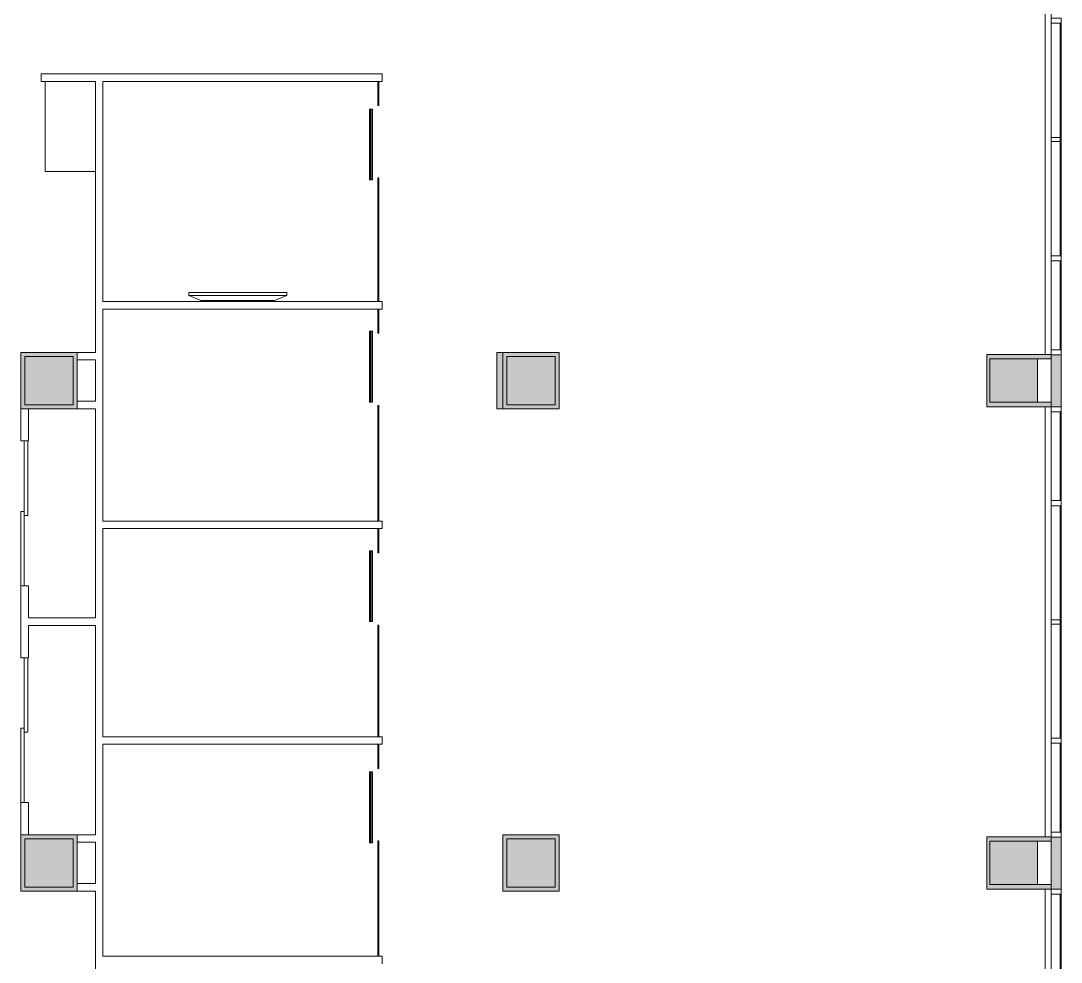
# Model space of a CAD drawing. Header units: inches. Extents: x 41 to 2820, y 110 to 1753.
# Drawn here: x 2230 to 2748, y 719 to 1187 of the extents above; entities that cross this region are included whole.
import ezdxf

# ---------------------------------------------------------------- set-up
doc = ezdxf.new("R2010")
doc.units = ezdxf.units.IN
doc.header["$MEASUREMENT"] = 0
for name, color, linetype, lineweight in [('820 1st St NE_04_Clean_dwg', 8, 'Continuous', 9), ('A-DOOR', 31, 'Continuous', 13), ('A-DOOR-FRAM', 31, 'Continuous', 9), ('A-DOOR-GLAZ', 31, 'Continuous', 9), ('A-GLAZ-CURT', 52, 'Continuous', 9), ('I-WALL', 2, 'Continuous', 13), ('IRF-COLUMN', 7, 'Continuous', 9), ('IRF-COLUMN-HATCH', 7, 'Continuous', 9), ('IRF-WALL-FULL-HT', 7, 'Continuous', 9), ('IRF-WALL-FULL-HT-HATCH', 7, 'Continuous', 9), ('IRF-WINDOW', 7, 'Continuous', 9), ('Q-CASE', 31, 'Continuous', 9), ('Q-SPCQ', 91, 'Continuous', 9), ('S-COLS', 52, 'Continuous', 13)]:
    doc.layers.add(name, color=color, linetype=linetype, lineweight=lineweight)

# ---------------------------------------------------------------- blocks, each defined once
blk = doc.blocks.new('System Panel - Glazed-2610438-New Construction - Partition Plan')
at = {"layer": 'A-GLAZ-CURT', "color": 250, "lineweight": 20}
for p, q in [((28.73, 0.25), (-28.73, 0.25)), ((-28.73, 0.25), (-28.73, -0.25)), ((28.73, -0.25), (28.73, 0.25)), ((-28.73, -0.25), (28.73, -0.25))]:
    blk.add_line(p, q, dxfattribs=at)
blk = doc.blocks.new('System Panel - Glazed-2610409-New Construction - Partition Plan')
at = {"layer": 'A-GLAZ-CURT', "color": 250, "lineweight": 20}
for p, q in [((30.75, 0.25), (-30.75, 0.25)), ((-30.75, 0.25), (-30.75, -0.25)), ((30.75, -0.25), (30.75, 0.25)), ((-30.75, -0.25), (30.75, -0.25))]:
    blk.add_line(p, q, dxfattribs=at)
blk = doc.blocks.new('CWDR_Single Sliding DOOR - 3_5_-2610408-New Construction - Partition Plan')
at = {"layer": 'A-DOOR-FRAM'}
for p, q in [((16.25, -3), (-19, -3)), ((-19, -3), (-19, -3.5625)), ((-19, -3.9375), (-19, -4.5)), ((-19, -4.5), (16.25, -4.5)), ((16.25, -3), (16.25, -3.5625)), ((16.25, -3.9375), (16.25, -4.5))]:
    blk.add_line(p, q, dxfattribs=at)
at = {"layer": 'A-DOOR-GLAZ', "color": 250, "lineweight": 20}
for p, q in [((-19, -3.5625), (16.25, -3.5625)), ((-19, -3.9375), (-19, -3.5625)), ((16.25, -3.9375), (-19, -3.9375)), ((16.25, -3.5625), (16.25, -3.9375))]:
    blk.add_line(p, q, dxfattribs=at)
blk = doc.blocks.new('System Panel - Glazed-2610328-New Construction - Partition Plan')
at = {"layer": 'A-GLAZ-CURT', "color": 250, "lineweight": 20}
for p, q in [((6, 0.25), (-6, 0.25)), ((-6, 0.25), (-6, -0.25)), ((6, -0.25), (6, 0.25)), ((-6, -0.25), (6, -0.25))]:
    blk.add_line(p, q, dxfattribs=at)
blk = doc.blocks.new('CWDR_Single Sliding DOOR - 3_5_-2610327-New Construction - Partition Plan')
at = {"layer": 'A-DOOR-FRAM'}
for p, q in [((-19, 3.9375), (-19, 4.5)), ((-19, 4.5), (16.25, 4.5)), ((-19, 3), (-19, 3.5625)), ((16.25, 3), (-19, 3)), ((16.25, 3.9375), (16.25, 4.5)), ((16.25, 3), (16.25, 3.5625))]:
    blk.add_line(p, q, dxfattribs=at)
at = {"layer": 'A-DOOR-GLAZ', "color": 250, "lineweight": 20}
for p, q in [((16.25, 3.9375), (-19, 3.9375)), ((-19, 3.9375), (-19, 3.5625)), ((-19, 3.5625), (16.25, 3.5625)), ((16.25, 3.5625), (16.25, 3.9375))]:
    blk.add_line(p, q, dxfattribs=at)
blk = doc.blocks.new('System Panel - Glazed-2610476-New Construction - Partition Plan')
at = {"layer": 'A-GLAZ-CURT', "color": 250, "lineweight": 20}
for p, q in [((27.79, 0.25), (-27.79, 0.25)), ((-27.79, 0.25), (-27.79, -0.25)), ((27.79, -0.25), (27.79, 0.25)), ((-27.79, -0.25), (27.79, -0.25))]:
    blk.add_line(p, q, dxfattribs=at)
blk = doc.blocks.new('SPEC-EQUIP-TV - 55_ LCD-2537516-New Construction - Partition Plan')
at = {"layer": 'Q-SPCQ'}
for p, q in [((24.32, 0), (-24.32, 0)), ((-24.45, -0.12), (-24.45, -0.75)), ((-24.45, -0.75), (-24.45, -1.37)), ((-24.35, -1.57), (-18.34, -4)), ((24.35, -1.57), (-24.35, -1.57)), ((18.34, -4), (-18.34, -4)), ((18.34, -4), (24.35, -1.57)), ((24.45, -0.75), (24.45, -0.12)), ((24.45, -1.37), (24.45, -0.75))]:
    blk.add_line(p, q, dxfattribs=at)
for points, knots in [([(-24.45, -0.12), (-24.45, -0.11), (-24.45, -0.1), (-24.44, -0.08), (-24.43, -0.06), (-24.43, -0.05), (-24.42, -0.04), (-24.41, -0.03), (-24.4, -0.03), (-24.39, -0.02), (-24.38, -0.01), (-24.37, -0.01), (-24.35, 0), (-24.34, 0), (-24.32, 0)], [0, 0, 0, 0, 0.166667, 0.25, 0.333333, 0.416667, 0.458333, 0.5, 0.583333, 0.666667, 0.708333, 0.75, 0.833333, 1, 1, 1, 1]), ([(24.32, 0), (24.34, 0), (24.35, 0), (24.37, -0.01), (24.38, -0.02), (24.39, -0.02), (24.4, -0.03), (24.41, -0.03), (24.42, -0.04), (24.43, -0.05), (24.43, -0.06), (24.44, -0.08), (24.45, -0.1), (24.45, -0.11), (24.45, -0.12)], [-1, -1, -1, -1, -0.833333, -0.75, -0.666667, -0.625, -0.583333, -0.5, -0.458333, -0.416667, -0.333333, -0.25, -0.166667, 0, 0, 0, 0]), ([(-24.45, -1.37), (-24.45, -1.38), (-24.45, -1.41), (-24.44, -1.44), (-24.43, -1.46), (-24.42, -1.48), (-24.42, -1.49), (-24.41, -1.5), (-24.41, -1.51), (-24.4, -1.52), (-24.39, -1.53), (-24.38, -1.54), (-24.37, -1.56), (-24.35, -1.57), (-24.35, -1.57)], [0, 0, 0, 0, 0.125, 0.25, 0.375, 0.4375, 0.5, 0.53125, 0.5625, 0.625, 0.6875, 0.75, 0.875, 1, 1, 1, 1]), ([(24.35, -1.57), (24.35, -1.57), (24.37, -1.56), (24.38, -1.54), (24.39, -1.53), (24.4, -1.52), (24.41, -1.51), (24.42, -1.49), (24.42, -1.48), (24.43, -1.47), (24.44, -1.45), (24.44, -1.43), (24.45, -1.41), (24.45, -1.38), (24.45, -1.37)], [0, 0, 0, 0, 0.125, 0.25, 0.3125, 0.375, 0.4375, 0.5, 0.5625, 0.625, 0.6875, 0.75, 0.875, 1, 1, 1, 1])]:
    blk.add_open_spline(points, degree=3, knots=knots, dxfattribs=at)
blk = doc.blocks.new('Concrete-Square-Column - 24 x 24-2599265-New Construction - Partition Plan')
at = {"layer": 'S-COLS', "lineweight": 9}
blk.add_hatch(color=55, dxfattribs=at).paths.add_polyline_path([(12, -12), (12, 12), (-12, 12), (-12, -12)], flags=0)
at = {"layer": 'S-COLS', "color": 250, "lineweight": 20}
for p, q in [((12, 12), (-12, 12)), ((-12, 12), (-12, -12)), ((12, -12), (12, 12)), ((-12, -12), (12, -12))]:
    blk.add_line(p, q, dxfattribs=at)
blk = doc.blocks.new('Counter Top _No Backsplash_ - Standard Counter Top-2745886-New Construction - Partition Plan')
at = {"layer": 'Q-CASE', "lineweight": 13}
for p, q in [((-47.26, 0), (-47.26, -25)), ((-2.46, 0), (-47.26, 0))]:
    blk.add_line(p, q, dxfattribs=at)
blk = doc.blocks.new('Sliding-2 panel - No Glass - 72_ x 96_-2419034-New Construction - Partition Plan')
at = {"layer": 'A-DOOR', "color": 250, "lineweight": 20}
for p, q in [((1, 6.875), (-36, 6.875)), ((-36, 6.875), (-36, 5.125)), ((1, 5.125), (1, 6.875)), ((-36, 5.125), (1, 5.125)), ((36, 5.125), (-1, 5.125)), ((-1, 5.125), (-1, 3.375)), ((-1, 3.375), (36, 3.375)), ((36, 3.375), (36, 5.125))]:
    blk.add_line(p, q, dxfattribs=at)
at = {"layer": 'A-DOOR-FRAM', "color": 250, "lineweight": 20}
for p, q in [((-36, 6.875), (-36, 5.125)), ((-36, 6.875), (-34, 6.875)), ((-1, 6.875), (1, 6.875)), ((1, 6.875), (1, 5.125)), ((-36, 5.125), (-34, 5.125)), ((-1, 5.125), (-1, 3.375)), ((-1, 5.125), (1, 5.125)), ((-1, 5.125), (1, 5.125)), ((-1, 3.375), (1, 3.375)), ((34, 5.125), (36, 5.125)), ((34, 3.375), (36, 3.375)), ((36, 5.125), (36, 3.375))]:
    blk.add_line(p, q, dxfattribs=at)
blk = doc.blocks.new('820 1st St NE_04_Clean_dwg-2391440-New Construction - Partition Plan')
at = {"layer": 'IRF-COLUMN-HATCH'}
for points in [[(1336.41, 997.32), (1336.41, 1018.82), (1312.77, 1018.82), (1312.77, 997.32)], [(1336.41, 757.32), (1336.41, 778.82), (1312.77, 778.82), (1312.77, 757.32)]]:
    blk.add_hatch(color=256, dxfattribs=at).paths.add_polyline_path(points, flags=0)
at = {"layer": 'IRF-WALL-FULL-HT-HATCH'}
h = blk.add_hatch(color=256, dxfattribs=at)
h.paths.add_polyline_path([(858.41, 994.07), (858.41, 1022.07), (830.41, 1022.07), (830.41, 994.07), (856.41, 994.07)], flags=0)
h.paths.add_polyline_path([(856.41, 996.07), (832.41, 996.07), (832.41, 1020.07), (856.41, 1020.07), (856.41, 997.82)], flags=0)
for points in [[(1067.41, 994.07), (1070.41, 994.07), (1070.41, 1022.07), (1067.41, 1022.07), (1067.41, 996.07)], [(1343.27, 1018.82), (1343.27, 1021.07), (1311.27, 1021.07), (1311.27, 1018.82), (1336.41, 1018.82)], [(1348.27, 995.07), (1348.27, 1020.82), (1343.27, 1020.82), (1343.27, 995.07)], [(1312.77, 997.32), (1312.77, 1018.82), (1311.27, 1018.82), (1311.27, 997.32)], [(1336.41, 995.07), (1343.27, 995.07), (1343.27, 997.32), (1311.27, 997.32), (1311.27, 995.07), (1312.77, 995.07)], [(1336.41, 778.82), (1343.27, 778.82), (1343.27, 781.07), (1311.27, 781.07), (1311.27, 778.82), (1312.77, 778.82)], [(1312.77, 757.32), (1312.77, 778.82), (1311.27, 778.82), (1311.27, 757.32)], [(1343.27, 755.07), (1348.27, 755.07), (1348.27, 780.82), (1343.27, 780.82), (1343.27, 757.32)], [(1312.77, 755.07), (1343.27, 755.07), (1343.27, 757.32), (1311.27, 757.32), (1311.27, 755.07)]]:
    blk.add_hatch(color=256, dxfattribs=at).paths.add_polyline_path(points, flags=0)
h = blk.add_hatch(color=256, dxfattribs=at)
h.paths.add_polyline_path([(1070.41, 994.07), (1098.41, 994.07), (1098.41, 1022.07), (1070.41, 1022.07), (1070.41, 996.07)], flags=0)
h.paths.add_polyline_path([(1096.41, 996.07), (1072.41, 996.07), (1072.41, 1020.07), (1096.41, 1020.07)], flags=0)
h = blk.add_hatch(color=256, dxfattribs=at)
h.paths.add_polyline_path([(830.41, 754.07), (858.41, 754.07), (858.41, 782.07), (830.41, 782.07), (830.41, 756.07)], flags=0)
h.paths.add_polyline_path([(856.41, 756.07), (832.41, 756.07), (832.41, 780.07), (856.41, 780.07), (856.41, 757.82)], flags=0)
h = blk.add_hatch(color=256, dxfattribs=at)
h.paths.add_polyline_path([(1072.41, 754.07), (1098.41, 754.07), (1098.41, 782.07), (1070.41, 782.07), (1070.41, 754.07)], flags=0)
h.paths.add_polyline_path([(1096.41, 756.07), (1072.41, 756.07), (1072.41, 780.07), (1096.41, 780.07)], flags=0)
at = {"layer": 'IRF-COLUMN', "flags": 128}
for points in [[(1336.41, 1018.82), (1312.77, 1018.82), (1312.77, 997.32), (1336.41, 997.32)], [(1336.41, 778.82), (1312.77, 778.82), (1312.77, 757.32), (1336.41, 757.32)]]:
    blk.add_lwpolyline(points, close=True, dxfattribs=at)
at = {"layer": 'IRF-WALL-FULL-HT'}
for p, q in [((858.41, 997.82), (858.41, 1018.32)), ((1343.27, 997.32), (1336.41, 997.32)), ((834.16, 994.07), (858.41, 994.07)), ((858.41, 782.07), (834.16, 782.07)), ((858.41, 757.82), (858.41, 778.32)), ((1343.27, 757.32), (1336.41, 757.32))]:
    blk.add_line(p, q, dxfattribs=at)
at = {"layer": 'IRF-WALL-FULL-HT', "flags": 128}
for points in [[(1343.27, 1126.94), (1343.27, 1128.94), (1347.77, 1128.94), (1347.77, 1126.94)], [(1098.41, 1022.07), (1070.41, 1022.07), (1070.41, 994.07), (1098.41, 994.07)], [(1343.27, 886.94), (1343.27, 888.94), (1347.77, 888.94), (1347.77, 886.94)], [(1098.41, 782.07), (1070.41, 782.07), (1070.41, 754.07), (1098.41, 754.07)]]:
    blk.add_lwpolyline(points, close=True, dxfattribs=at)
for points in [[(858.41, 1022.07), (830.41, 1022.07), (830.41, 994.07)], [(1070.41, 1022.07), (1067.41, 1022.07), (1067.41, 994.07), (1070.41, 994.07)], [(1343.27, 1020.82), (1343.27, 1021.07), (1311.27, 1021.07), (1311.27, 995.07), (1348.27, 995.07), (1348.27, 1020.82), (1343.27, 1020.82), (1343.27, 1018.82), (1336.41, 1018.82)], [(1343.27, 1018.82), (1343.27, 997.32), (1343.27, 995.07)], [(830.41, 782.07), (830.41, 754.07), (858.41, 754.07)], [(1343.27, 780.82), (1343.27, 781.07), (1311.27, 781.07), (1311.27, 755.07), (1348.27, 755.07), (1348.27, 780.82), (1343.27, 780.82), (1343.27, 778.82)], [(1336.41, 778.82), (1343.27, 778.82), (1343.27, 757.32), (1343.27, 755.07)]]:
    blk.add_lwpolyline(points, dxfattribs=at)
at = {"layer": 'IRF-WINDOW'}
for p, q in [((1340.27, 1021.07), (1340.27, 1234.07)), ((1347.77, 1185.82), (1347.77, 1070.07)), ((1348.27, 1070.07), (1348.27, 1185.82)), ((1347.77, 1067.57), (1347.77, 1023.32)), ((1348.27, 1023.32), (1348.27, 1067.57)), ((1345.52, 1023.32), (1346.02, 1023.32)), ((1340.27, 781.07), (1340.27, 995.07)), ((1347.77, 992.57), (1347.77, 948.32)), ((1347.77, 945.82), (1347.77, 830.07)), ((1348.27, 830.07), (1348.27, 945.82)), ((1347.77, 827.57), (1347.77, 783.32)), ((1348.27, 783.32), (1348.27, 827.57)), ((1340.27, 541.07), (1340.27, 755.07)), ((1347.77, 752.57), (1347.77, 704.5))]:
    blk.add_line(p, q, dxfattribs=at)
at = {"layer": 'IRF-WINDOW', "flags": 128}
for points in [[(1348.27, 1232.57), (1348.27, 1235.07), (1343.27, 1235.07), (1343.27, 1232.57), (1343.27, 1188.32), (1343.27, 1185.82), (1348.27, 1185.82), (1348.27, 1188.32), (1343.27, 1188.32)], [(1343.27, 1070.07), (1348.27, 1070.07), (1348.27, 1067.57), (1343.27, 1067.57), (1343.27, 1070.07), (1343.27, 1185.82)], [(1343.27, 1023.32), (1343.27, 1020.82), (1348.27, 1020.82), (1348.27, 1023.32), (1343.27, 1023.32), (1343.27, 1067.57)], [(1348.27, 992.57), (1348.27, 995.07), (1343.27, 995.07), (1343.27, 992.57), (1343.27, 948.32), (1343.27, 945.82), (1348.27, 945.82), (1348.27, 948.32), (1343.27, 948.32)], [(1348.27, 948.32), (1348.27, 992.57), (1343.27, 992.57)], [(1343.27, 830.07), (1348.27, 830.07), (1348.27, 827.57), (1343.27, 827.57), (1343.27, 830.07), (1343.27, 945.82)], [(1343.27, 783.32), (1343.27, 780.82), (1348.27, 780.82), (1348.27, 783.32), (1343.27, 783.32), (1343.27, 827.57)], [(1348.27, 752.57), (1348.27, 755.07), (1343.27, 755.07), (1343.27, 752.57), (1343.27, 653.94)], [(1348.27, 653.94), (1348.27, 752.57), (1343.27, 752.57)]]:
    blk.add_lwpolyline(points, dxfattribs=at)

msp = doc.modelspace()

# ---------------------------------------------------------------- linework, layer by layer
at = {"layer": 'I-WALL', "color": 250, "lineweight": 20}
for p, q in [((2409.62, 1160.62), (2239.87, 1160.62)), ((2239.87, 1160.62), (2239.87, 1156.87)), ((2409.62, 1156.87), (2409.62, 1160.62)), ((2239.87, 1156.87), (2266.87, 1156.87)), ((2266.87, 1156.87), (2266.87, 1022.07)), ((2270.62, 1047.37), (2270.62, 1156.87)), ((2270.62, 1156.87), (2409.62, 1156.87)), ((2409.62, 1047.37), (2270.62, 1047.37)), ((2409.62, 1043.62), (2409.62, 1047.37)), ((2270.62, 938.16), (2270.62, 1043.62)), ((2270.62, 1043.62), (2409.62, 1043.62)), ((2266.87, 1022.07), (2257.75, 1022.07)), ((2257.75, 1022.07), (2257.75, 1018.32)), ((2257.75, 1018.32), (2266.87, 1018.32)), ((2266.87, 1018.32), (2266.87, 997.82)), ((2266.87, 997.82), (2257.75, 997.82)), ((2257.75, 997.82), (2257.75, 994.07)), ((2229.75, 994.07), (2229.75, 978)), ((2233.5, 994.07), (2229.75, 994.07)), ((2233.5, 978), (2233.5, 994.07)), ((2257.75, 994.07), (2266.87, 994.07)), ((2266.87, 994.07), (2266.87, 889.94)), ((2229.75, 978), (2233.5, 978)), ((2409.62, 938.16), (2270.62, 938.16)), ((2409.62, 934.41), (2409.62, 938.16)), ((2270.62, 830.83), (2270.62, 934.41)), ((2270.62, 934.41), (2409.62, 934.41)), ((2229.75, 906), (2229.75, 870.13)), ((2233.5, 906), (2229.75, 906)), ((2233.5, 889.94), (2233.5, 906)), ((2266.87, 889.94), (2233.5, 889.94)), ((2233.5, 870.13), (2233.5, 886.19)), ((2233.5, 886.19), (2266.87, 886.19)), ((2266.87, 886.19), (2266.87, 782.07)), ((2229.75, 870.13), (2233.5, 870.13)), ((2409.62, 830.83), (2270.62, 830.83)), ((2409.62, 827.08), (2409.62, 830.83)), ((2270.62, 721.62), (2270.62, 827.08)), ((2270.62, 827.08), (2409.62, 827.08)), ((2229.75, 798.13), (2229.75, 782.07)), ((2233.5, 798.13), (2229.75, 798.13)), ((2233.5, 782.07), (2233.5, 798.13)), ((2229.75, 782.07), (2233.5, 782.07)), ((2266.87, 782.07), (2257.75, 782.07)), ((2257.75, 782.07), (2257.75, 778.32)), ((2257.75, 778.32), (2266.87, 778.32)), ((2266.87, 778.32), (2266.87, 757.82)), ((2266.87, 757.82), (2257.75, 757.82)), ((2257.75, 757.82), (2257.75, 754.07)), ((2257.75, 754.07), (2266.87, 754.07)), ((2266.87, 754.07), (2266.87, 608.37)), ((2409.62, 721.62), (2270.62, 721.62)), ((2409.62, 717.87), (2409.62, 721.62))]:
    msp.add_line(p, q, dxfattribs=at)

# ---------------------------------------------------------------- block references
at = {"layer": '820 1st St NE_04_Clean_dwg', "color": 7}
msp.add_blockref('820 1st St NE_04_Clean_dwg-2391440-New Construction - Partition Plan', (1399.34, 0), dxfattribs=at)
at = {"layer": 'A-DOOR'}
for name, p, rotation in [('CWDR_Single Sliding DOOR - 3_5_-2610327-New Construction - Partition Plan', (2407.75, 1126.87), 89.99999999999993), ('CWDR_Single Sliding DOOR - 3_5_-2610408-New Construction - Partition Plan', (2407.75, 1013.62), 269.9999999999999), ('Sliding-2 panel - No Glass - 72_ x 96_-2419034-New Construction - Partition Plan', (2236.62, 942), 89.99999999999991), ('CWDR_Single Sliding DOOR - 3_5_-2610408-New Construction - Partition Plan', (2407.75, 904.41), 269.9999999999999), ('Sliding-2 panel - No Glass - 72_ x 96_-2419034-New Construction - Partition Plan', (2236.62, 834.13), 89.99999999999991), ('CWDR_Single Sliding DOOR - 3_5_-2610327-New Construction - Partition Plan', (2407.75, 797.08), 89.99999999999993)]:
    msp.add_blockref(name, p, dxfattribs=dict(at, rotation=rotation))
at = {"layer": 'A-GLAZ-CURT'}
for name, p, rotation in [('System Panel - Glazed-2610328-New Construction - Partition Plan', (2407.75, 1150.87), 89.99999999999993), ('System Panel - Glazed-2610409-New Construction - Partition Plan', (2407.75, 1078.12), 89.99999999999993), ('System Panel - Glazed-2610328-New Construction - Partition Plan', (2407.75, 1037.62), 89.99999999999993), ('System Panel - Glazed-2610438-New Construction - Partition Plan', (2407.75, 966.89), 89.99999999999993), ('System Panel - Glazed-2610328-New Construction - Partition Plan', (2407.75, 928.41), 269.9999999999999), ('System Panel - Glazed-2610476-New Construction - Partition Plan', (2407.75, 858.62), 269.9999999999999), ('System Panel - Glazed-2610328-New Construction - Partition Plan', (2407.75, 821.08), 89.99999999999993), ('System Panel - Glazed-2610438-New Construction - Partition Plan', (2407.75, 750.35), 89.99999999999993)]:
    msp.add_blockref(name, p, dxfattribs=dict(at, rotation=rotation))
at = {"layer": 'Q-CASE', "lineweight": 13, "rotation": 89.9999999999999}
msp.add_blockref('Counter Top _No Backsplash_ - Standard Counter Top-2745886-New Construction - Partition Plan', (2241.87, 1159.33), dxfattribs=at)
at = {"layer": 'Q-SPCQ'}
msp.add_blockref('SPEC-EQUIP-TV - 55_ LCD-2537516-New Construction - Partition Plan', (2337.76, 1051.91), dxfattribs=at)
at = {"layer": 'S-COLS', "lineweight": 9}
for p in [(2243.75, 1008.07), (2483.75, 1008.07), (2243.75, 768.07), (2483.75, 768.07)]:
    msp.add_blockref('Concrete-Square-Column - 24 x 24-2599265-New Construction - Partition Plan', p, dxfattribs=at)

doc.saveas('drawing.dxf')
